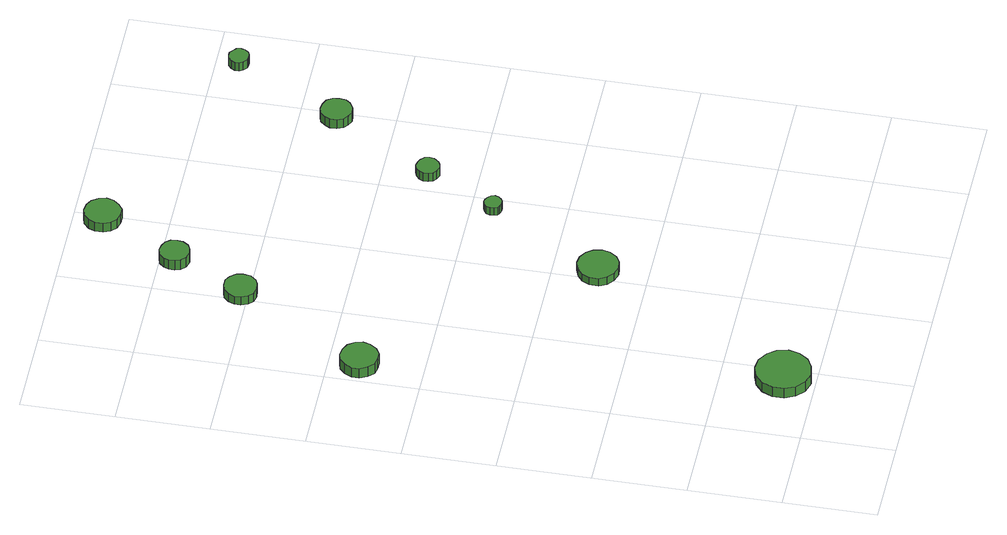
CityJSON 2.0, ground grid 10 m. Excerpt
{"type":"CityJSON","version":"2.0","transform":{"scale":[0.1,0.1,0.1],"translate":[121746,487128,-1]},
"CityObjects":{
"tree1":{"type":"SolitaryVegetationObject","attributes":{"function":"something"},"geometry":[{"type":"MultiSurface","lod":"1","boundaries":[[[0,1,2,3,4,5,6,7,8,9,10,11,12,13,14]],[[15,16,17,18,19,20,21,22,23,24,25,26,27,28,29]],[[0,29,28,1]],[[1,28,27,2]],[[2,27,26,3]],[[3,26,25,4]],[[4,25,24,5]],[[5,24,23,6]],[[6,23,22,7]],[[7,22,21,8]],[[8,21,20,9]],[[9,20,19,10]],[[10,19,18,11]],[[11,18,17,12]],[[12,17,16,13]],[[13,16,15,14]],[[14,15,29,0]]]}]},
"tree2":{"type":"SolitaryVegetationObject","attributes":{"function":"something"},"geometry":[{"type":"MultiSurface","lod":"1","boundaries":[[[30,31,32,33,34,35,36,37,38,39,40,41,42,43,44]],[[45,46,47,48,49,50,51,52,53,54,55,56,57,58,59]],[[30,59,58,31]],[[31,58,57,32]],[[32,57,56,33]],[[33,56,55,34]],[[34,55,54,35]],[[35,54,53,36]],[[36,53,52,37]],[[37,52,51,38]],[[38,51,50,39]],[[39,50,49,40]],[[40,49,48,41]],[[41,48,47,42]],[[42,47,46,43]],[[43,46,45,44]],[[44,45,59,30]]]}]},
"tree3":{"type":"SolitaryVegetationObject","attributes":{"function":"something"},"geometry":[{"type":"MultiSurface","lod":"1","boundaries":[[[60,61,62,63,64,65,66,67,68,69,70,71,72,73,74]],[[75,76,77,78,79,80,81,82,83,84,85,86,87,88,89]],[[60,89,88,61]],[[61,88,87,62]],[[62,87,86,63]],[[63,86,85,64]],[[64,85,84,65]],[[65,84,83,66]],[[66,83,82,67]],[[67,82,81,68]],[[68,81,80,69]],[[69,80,79,70]],[[70,79,78,71]],[[71,78,77,72]],[[72,77,76,73]],[[73,76,75,74]],[[74,75,89,60]]]}]},
"tree4":{"type":"SolitaryVegetationObject","attributes":{"function":"something"},"geometry":[{"type":"MultiSurface","lod":"1","boundaries":[[[90,91,92,93,94,95,96,97,98,99,100,101,102,103,104]],[[105,106,107,108,109,110,111,112,113,114,115,116,117,118,119]],[[90,119,118,91]],[[91,118,117,92]],[[92,117,116,93]],[[93,116,115,94]],[[94,115,114,95]],[[95,114,113,96]],[[96,113,112,97]],[[97,112,111,98]],[[98,111,110,99]],[[99,110,109,100]],[[100,109,108,101]],[[101,108,107,102]],[[102,107,106,103]],[[103,106,105,104]],[[104,105,119,90]]]}]},
"tree5":{"type":"SolitaryVegetationObject","attributes":{"function":"something"},"geometry":[{"type":"MultiSurface","lod":"1","boundaries":[[[120,121,122,123,124,125,126,127,128,129,130,131,132,133,134]],[[135,136,137,138,139,140,141,142,143,144,145,146,147,148,149]],[[120,149,148,121]],[[121,148,147,122]],[[122,147,146,123]],[[123,146,145,124]],[[124,145,144,125]],[[125,144,143,126]],[[126,143,142,127]],[[127,142,141,128]],[[128,141,140,129]],[[129,140,139,130]],[[130,139,138,131]],[[131,138,137,132]],[[132,137,136,133]],[[133,136,135,134]],[[134,135,149,120]]]}]},
"tree6":{"type":"SolitaryVegetationObject","attributes":{"function":"something"},"geometry":[{"type":"MultiSurface","lod":"1","boundaries":[[[150,151,152,153,154,155,156,157,158,159,160,161,162,163,164]],[[165,166,167,168,169,170,171,172,173,174,175,176,177,178,179]],[[150,179,178,151]],[[151,178,177,152]],[[152,177,176,153]],[[153,176,175,154]],[[154,175,174,155]],[[155,174,173,156]],[[156,173,172,157]],[[157,172,171,158]],[[158,171,170,159]],[[159,170,169,160]],[[160,169,168,161]],[[161,168,167,162]],[[162,167,166,163]],[[163,166,165,164]],[[164,165,179,150]]]}]},
"tree7":{"type":"SolitaryVegetationObject","attributes":{"function":"something"},"geometry":[{"type":"MultiSurface","lod":"1","boundaries":[[[180,181,182,183,184,185,186,187,188,189,190,191,192,193,194]],[[195,196,197,198,199,200,201,202,203,204,205,206,207,208,209]],[[180,209,208,181]],[[181,208,207,182]],[[182,207,206,183]],[[183,206,205,184]],[[184,205,204,185]],[[185,204,203,186]],[[186,203,202,187]],[[187,202,201,188]],[[188,201,200,189]],[[189,200,199,190]],[[190,199,198,191]],[[191,198,197,192]],[[192,197,196,193]],[[193,196,195,194]],[[194,195,209,180]]]}]},
"tree8":{"type":"SolitaryVegetationObject","attributes":{"function":"something"},"geometry":[{"type":"MultiSurface","lod":"1","boundaries":[[[210,211,212,213,214,215,216,217,218,219,220,221,222,223,224]],[[225,226,227,228,229,230,231,232,233,234,235,236,237,238,239]],[[210,239,238,211]],[[211,238,237,212]],[[212,237,236,213]],[[213,236,235,214]],[[214,235,234,215]],[[215,234,233,216]],[[216,233,232,217]],[[217,232,231,218]],[[218,231,230,219]],[[219,230,229,220]],[[220,229,228,221]],[[221,228,227,222]],[[222,227,226,223]],[[223,226,225,224]],[[224,225,239,210]]]}]},
"tree9":{"type":"SolitaryVegetationObject","attributes":{"function":"something"},"geometry":[{"type":"MultiSurface","lod":"1","boundaries":[[[240,241,242,243,244,245,246,247,248,249,250,251,252,253,254]],[[255,256,257,258,259,260,261,262,263,264,265,266,267,268,269]],[[240,269,268,241]],[[241,268,267,242]],[[242,267,266,243]],[[243,266,265,244]],[[244,265,264,245]],[[245,264,263,246]],[[246,263,262,247]],[[247,262,261,248]],[[248,261,260,249]],[[249,260,259,250]],[[250,259,258,251]],[[251,258,257,252]],[[252,257,256,253]],[[253,256,255,254]],[[254,255,269,240]]]}]},
"tree10":{"type":"SolitaryVegetationObject","attributes":{"function":"something"},"geometry":[{"type":"MultiSurface","lod":"1","boundaries":[[[270,271,272,273,274,275,276,277,278,279,280,281,282,283,284]],[[285,286,287,288,289,290,291,292,293,294,295,296,297,298,299]],[[270,299,298,271]],[[271,298,297,272]],[[272,297,296,273]],[[273,296,295,274]],[[274,295,294,275]],[[275,294,293,276]],[[276,293,292,277]],[[277,292,291,278]],[[278,291,290,279]],[[279,290,289,280]],[[280,289,288,281]],[[281,288,287,282]],[[282,287,286,283]],[[283,286,285,284]],[[284,285,299,270]]]}]}
},
"vertices":[
[111,34,24],[108,46,24],[101,55,24],[90,62,24],[78,63,24],[66,59,24],[57,51,24],[52,40,24],[52,27,24],[57,16,24],[66,8,24],[78,4,24],[90,6,24],[101,12,24],[108,22,24],[108,22,11],[101,12,11],[90,6,11],[78,4,11],[66,8,11],[57,16,11],[52,27,11],[52,40,11],[57,51,11],[66,59,11],[78,63,11],[90,62,11],[101,55,11],[108,46,11],[111,34,11],
[47,468,18],[45,476,18],[40,483,18],[32,487,18],[24,488,18],[16,486,18],[10,480,18],[6,472,18],[6,464,18],[10,456,18],[16,450,18],[24,448,18],[32,448,18],[40,453,18],[45,460,18],[45,460,5],[40,453,5],[32,448,5],[24,448,5],[16,450,5],[10,456,5],[6,464,5],[6,472,5],[10,480,5],[16,486,5],[24,488,5],[32,487,5],[40,483,5],[45,476,5],[47,468,5],
[234,253,16],[232,262,16],[227,269,16],[219,274,16],[210,275,16],[201,272,16],[194,266,16],[190,258,16],[190,248,16],[194,240,16],[201,234,16],[210,231,16],[219,232,16],[227,237,16],[232,244,16],[232,244,6],[227,237,6],[219,232,6],[210,231,6],[201,234,6],[194,240,6],[190,248,6],[190,258,6],[194,266,6],[201,272,6],[210,275,6],[219,274,6],[227,269,6],[232,262,6],[234,253,6],
[128,609,16],[127,616,16],[122,622,16],[116,626,16],[108,626,16],[101,624,16],[96,619,16],[93,612,16],[93,605,16],[96,598,16],[101,593,16],[108,591,16],[116,592,16],[122,595,16],[127,601,16],[127,601,5],[122,595,5],[116,592,5],[108,591,5],[101,593,5],[96,598,5],[93,605,5],[93,612,5],[96,619,5],[101,624,5],[108,626,5],[116,626,5],[122,622,5],[127,616,5],[128,609,5],
[164,685,18],[163,692,18],[159,697,18],[153,700,18],[147,701,18],[140,699,18],[135,694,18],[133,688,18],[133,682,18],[135,676,18],[140,671,18],[147,669,18],[153,670,18],[159,673,18],[163,679,18],[163,679,5],[159,673,5],[153,670,5],[147,669,5],[140,671,5],[135,676,5],[133,682,5],[133,688,5],[135,694,5],[140,699,5],[147,701,5],[153,700,5],[159,697,5],[163,692,5],[164,685,5],
[295,377,16],[294,381,16],[291,384,16],[288,386,16],[284,387,16],[280,385,16],[277,383,16],[276,379,16],[276,375,16],[277,371,16],[280,369,16],[284,368,16],[288,368,16],[291,370,16],[294,373,16],[294,373,6],[291,370,6],[288,368,6],[284,368,6],[280,369,6],[277,371,6],[276,375,6],[276,379,6],[277,383,6],[280,385,6],[284,387,6],[288,386,6],[291,384,6],[294,381,6],[295,377,6],
[215,769,17],[213,777,17],[208,784,17],[201,788,17],[193,789,17],[185,787,17],[179,781,17],[176,774,17],[176,765,17],[179,758,17],[185,752,17],[193,750,17],[201,750,17],[208,755,17],[213,761,17],[213,761,5],[208,755,5],[201,750,5],[193,750,5],[185,752,5],[179,758,5],[176,765,5],[176,774,5],[179,781,5],[185,787,5],[193,789,5],[201,788,5],[208,784,5],[213,777,5],[215,769,5],
[340,454,16],[339,459,16],[335,463,16],[331,465,16],[326,466,16],[321,464,16],[317,461,16],[315,456,16],[315,451,16],[317,446,16],[321,443,16],[326,441,16],[331,442,16],[335,444,16],[339,449,16],[339,449,5],[335,444,5],[331,442,5],[326,441,5],[321,443,5],[317,446,5],[315,451,5],[315,456,5],[317,461,5],[321,464,5],[326,466,5],[331,465,5],[335,463,5],[339,459,5],[340,454,5],
[410,562,17],[409,569,17],[405,575,17],[398,578,17],[391,579,17],[385,577,17],[380,572,17],[377,566,17],[377,559,17],[380,552,17],[385,548,17],[391,545,17],[398,546,17],[405,550,17],[409,555,17],[409,555,5],[405,550,5],[398,546,5],[391,545,5],[385,548,5],[380,552,5],[377,559,5],[377,566,5],[380,572,5],[385,577,5],[391,579,5],[398,578,5],[405,575,5],[409,569,5],[410,562,5],
[467,676,16],[466,681,16],[463,684,16],[459,687,16],[455,687,16],[451,686,16],[447,683,16],[445,679,16],[445,674,16],[447,670,16],[451,667,16],[455,666,16],[459,666,16],[463,668,16],[466,672,16],[466,672,5],[463,668,5],[459,666,5],[455,666,5],[451,667,5],[447,670,5],[445,674,5],[445,679,5],[447,683,5],[451,686,5],[455,687,5],[459,687,5],[463,684,5],[466,681,5],[467,676,5]
]}
